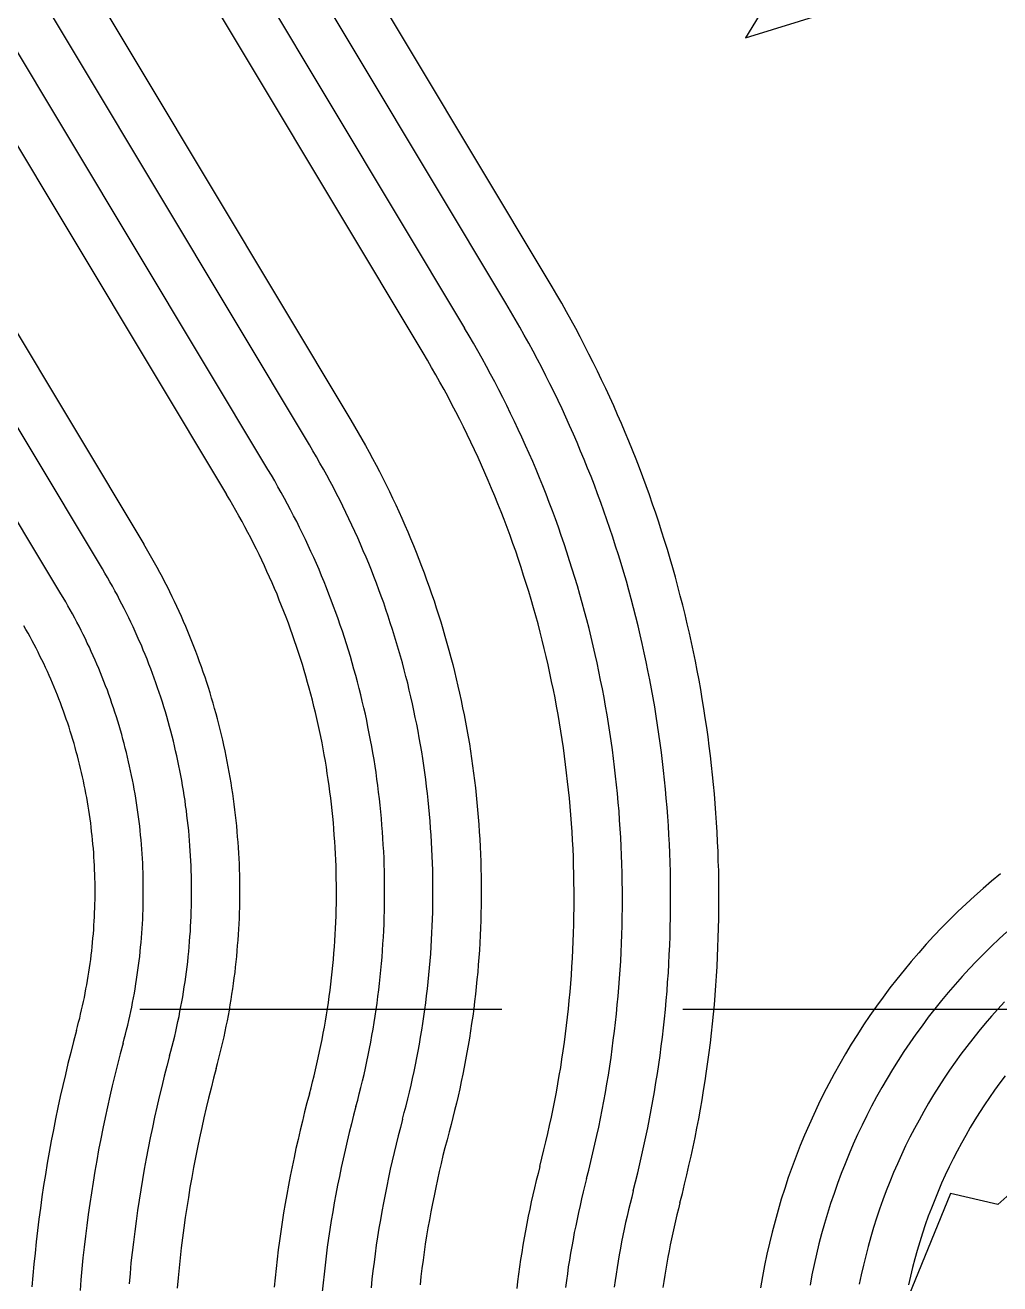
# Model space of a CAD drawing. Header units: inches. Extents: x 2439273 to 2445077, y 7048639 to 7057917.
# Drawn here: x 2442925.3 to 2443006, y 7055137.1 to 7055241.4 of the extents above; entities that cross this region are included whole.
import ezdxf

# ---------------------------------------------------------------- set-up
doc = ezdxf.new("R2010")
doc.units = ezdxf.units.IN
doc.header["$LTSCALE"] = 300
doc.header["$MEASUREMENT"] = 0
for name, pattern in [('DASHED', [0.29, 0.25, -0.04]), ('DASHEDX2', [0.165, 0.125, -0.04]), ('HIDDEN', [0.375, 0.25, -0.125])]:
    doc.linetypes.add(name, pattern=pattern)
for name, color, linetype in [('EC', 43, 'DASHEDX2'), ('GRID', 254, 'HIDDEN'), ('PC', 43, 'DASHEDX2')]:
    doc.layers.add(name, color=color, linetype=linetype)

msp = doc.modelspace()

# ---------------------------------------------------------------- linework, layer by layer
at = {"layer": 'EC', "color": 43, "linetype": 'DASHED', "flags": 128}
for points in [[(2442881.96, 7055573.21), (2442879.1, 7055531.43), (2442927.59, 7055455.25), (2442934.38, 7055434.1), (2442941.96, 7055423.03), (2442996.24, 7055347.46), (2443030.13, 7055325.05), (2443009.32, 7055280.28), (2442984.94, 7055240.37), (2443015.54, 7055249.83), (2443019.33, 7055229.64), (2443061.22, 7055172.89)], [(2443056.29, 7055165.86), (2443064.04, 7055150.15), (2443043.37, 7055132.78), (2443036.84, 7055130.33), (2443031.52, 7055127.82), (2443024.53, 7055129.62), (2443021.85, 7055134.61), (2443024.92, 7055143.83), (2443033.16, 7055142.03), (2443027.33, 7055167.51), (2443016.59, 7055153.49), (2443013.05, 7055150.11), (2443005.85, 7055143.67), (2443001.94, 7055144.57), (2442992.97, 7055122.7), (2442995.96, 7055089.49), (2443001.48, 7055083.84), (2443012, 7055052), (2443032.83, 7055030.65), (2443040.99, 7055013.68), (2443033.76, 7054941.31), (2443005.13, 7054922.14), (2443023.05, 7054903.21), (2442991.27, 7054863.26)]]:
    msp.add_lwpolyline(points, dxfattribs=at)
at = {"layer": 'GRID', "linetype": 'HIDDEN', "ltscale": 0.4}
msp.add_line((2439424.76, 7055159.84), (2444925.44, 7055159.84), dxfattribs=at)
at = {"layer": 'PC', "color": 24, "linetype": 'Continuous', "flags": 128}
for points in [[(2442968.52, 7055220.42), (2442761.2, 7055566.32)], [(2442965.09, 7055218.36), (2442757.77, 7055564.26)], [(2442754.34, 7055562.21), (2442961.66, 7055216.3)], [(2442958.22, 7055214.25), (2442750.91, 7055560.15)], [(2442744.05, 7055556.04), (2442952.23, 7055208.68), (2442952.54, 7055208.16), (2442952.85, 7055207.63), (2442953.16, 7055207.1), (2442953.46, 7055206.56), (2442953.75, 7055206.03), (2442954.04, 7055205.49), (2442954.33, 7055204.95), (2442954.61, 7055204.41), (2442954.89, 7055203.86), (2442955.16, 7055203.31), (2442955.43, 7055202.76), (2442955.7, 7055202.21), (2442955.96, 7055201.66), (2442956.21, 7055201.1), (2442956.46, 7055200.54), (2442956.71, 7055199.98), (2442956.95, 7055199.42), (2442957.19, 7055198.86), (2442957.42, 7055198.29), (2442957.65, 7055197.72), (2442957.88, 7055197.16), (2442958.1, 7055196.58), (2442958.31, 7055196.01), (2442958.52, 7055195.44), (2442958.73, 7055194.86), (2442958.93, 7055194.28), (2442959.13, 7055193.7), (2442959.32, 7055193.12), (2442959.5, 7055192.54), (2442959.69, 7055191.95), (2442959.86, 7055191.37), (2442960.04, 7055190.78), (2442960.2, 7055190.19), (2442960.37, 7055189.6), (2442960.53, 7055189.01), (2442960.68, 7055188.42), (2442960.83, 7055187.83), (2442960.97, 7055187.23), (2442961.11, 7055186.63), (2442961.25, 7055186.04), (2442961.38, 7055185.44), (2442961.5, 7055184.84), (2442961.62, 7055184.24), (2442961.74, 7055183.64), (2442961.85, 7055183.04), (2442961.95, 7055182.43), (2442962.06, 7055181.83), (2442962.15, 7055181.23), (2442962.24, 7055180.62), (2442962.33, 7055180.02), (2442962.41, 7055179.41), (2442962.49, 7055178.8), (2442962.56, 7055178.19), (2442962.62, 7055177.59), (2442962.69, 7055176.98), (2442962.74, 7055176.37), (2442962.79, 7055175.76), (2442962.84, 7055175.15), (2442962.88, 7055174.54), (2442962.92, 7055173.93), (2442962.95, 7055173.31), (2442962.98, 7055172.7), (2442963, 7055172.09), (2442963.02, 7055171.48), (2442963.03, 7055170.87), (2442963.04, 7055170.26), (2442963.04, 7055169.64), (2442963.04, 7055169.03), (2442963.03, 7055168.42), (2442963.02, 7055167.81), (2442963.01, 7055167.2), (2442962.98, 7055166.59), (2442962.96, 7055165.97), (2442962.92, 7055165.36), (2442962.89, 7055164.75), (2442962.85, 7055164.14), (2442962.8, 7055163.53), (2442962.75, 7055162.92), (2442962.69, 7055162.31), (2442962.63, 7055161.7), (2442962.56, 7055161.09), (2442962.49, 7055160.49), (2442962.42, 7055159.88), (2442962.34, 7055159.27), (2442962.25, 7055158.67), (2442962.16, 7055158.06), (2442962.07, 7055157.46), (2442961.96, 7055156.85), (2442961.86, 7055156.25), (2442961.75, 7055155.65), (2442961.63, 7055155.05), (2442961.51, 7055154.45), (2442961.39, 7055153.85), (2442961.26, 7055153.25), (2442961.13, 7055152.65), (2442960.99, 7055152.06), (2442960.84, 7055151.46), (2442960.7, 7055150.87), (2442960.54, 7055150.28), (2442960.38, 7055149.68), (2442960.21, 7055149.03), (2442960.04, 7055148.37), (2442959.87, 7055147.71), (2442959.71, 7055147.05), (2442959.56, 7055146.39), (2442959.41, 7055145.72), (2442959.27, 7055145.06), (2442959.13, 7055144.39), (2442959, 7055143.73), (2442958.87, 7055143.06), (2442958.75, 7055142.39), (2442958.63, 7055141.72), (2442958.52, 7055141.05), (2442958.41, 7055140.38), (2442958.31, 7055139.71), (2442958.22, 7055139.04), (2442958.13, 7055138.36), (2442958.05, 7055137.69), (2442957.97, 7055137.01)], [(2442948.8, 7055206.63), (2442740.62, 7055553.98)], [(2442945.37, 7055204.57), (2442737.19, 7055551.93)], [(2442733.75, 7055549.87), (2442941.94, 7055202.51)], [(2442726.89, 7055545.76), (2442935.08, 7055198.4)], [(2442931.65, 7055196.35), (2442723.46, 7055543.7)], [(2442928.22, 7055194.29), (2442720.03, 7055541.64)], [(2442979.51, 7055143.79), (2442979.71, 7055144.56), (2442979.9, 7055145.34), (2442980.09, 7055146.11), (2442980.26, 7055146.88), (2442980.44, 7055147.66), (2442980.6, 7055148.44), (2442980.76, 7055149.21), (2442980.92, 7055149.99), (2442981.07, 7055150.77), (2442981.21, 7055151.56), (2442981.34, 7055152.34), (2442981.47, 7055153.12), (2442981.6, 7055153.91), (2442981.71, 7055154.7), (2442981.82, 7055155.48), (2442981.93, 7055156.27), (2442982.03, 7055157.06), (2442982.12, 7055157.85), (2442982.2, 7055158.64), (2442982.28, 7055159.43), (2442982.36, 7055160.22), (2442982.42, 7055161.01), (2442982.48, 7055161.81), (2442982.54, 7055162.6), (2442982.59, 7055163.39), (2442982.63, 7055164.19), (2442982.66, 7055164.98), (2442982.69, 7055165.77), (2442982.71, 7055166.57), (2442982.73, 7055167.36), (2442982.74, 7055168.16), (2442982.74, 7055168.95), (2442982.74, 7055169.75), (2442982.73, 7055170.54), (2442982.72, 7055171.34), (2442982.69, 7055172.13), (2442982.67, 7055172.93), (2442982.63, 7055173.72), (2442982.59, 7055174.51), (2442982.54, 7055175.31), (2442982.49, 7055176.1), (2442982.43, 7055176.89), (2442982.37, 7055177.69), (2442982.29, 7055178.48), (2442982.22, 7055179.27), (2442982.13, 7055180.06), (2442982.04, 7055180.85), (2442981.94, 7055181.64), (2442981.84, 7055182.42), (2442981.73, 7055183.21), (2442981.61, 7055184), (2442981.49, 7055184.78), (2442981.36, 7055185.57), (2442981.23, 7055186.35), (2442981.09, 7055187.13), (2442980.94, 7055187.91), (2442980.79, 7055188.69), (2442980.63, 7055189.47), (2442980.46, 7055190.25), (2442980.29, 7055191.03), (2442980.11, 7055191.8), (2442979.93, 7055192.57), (2442979.74, 7055193.35), (2442979.54, 7055194.12), (2442979.34, 7055194.88), (2442979.13, 7055195.65), (2442978.91, 7055196.42), (2442978.69, 7055197.18), (2442978.47, 7055197.94), (2442978.23, 7055198.7), (2442977.99, 7055199.46), (2442977.75, 7055200.22), (2442977.5, 7055200.97), (2442977.24, 7055201.72), (2442976.98, 7055202.47), (2442976.71, 7055203.22), (2442976.43, 7055203.97), (2442976.15, 7055204.71), (2442975.87, 7055205.45), (2442975.57, 7055206.19), (2442975.28, 7055206.93), (2442974.97, 7055207.66), (2442974.66, 7055208.39), (2442974.34, 7055209.12), (2442974.02, 7055209.85), (2442973.7, 7055210.57), (2442973.36, 7055211.29), (2442973.02, 7055212.01), (2442972.68, 7055212.73), (2442972.33, 7055213.44), (2442971.97, 7055214.15), (2442971.61, 7055214.86), (2442971.24, 7055215.57), (2442970.87, 7055216.27), (2442970.49, 7055216.97), (2442970.11, 7055217.66), (2442969.72, 7055218.36), (2442969.32, 7055219.05), (2442968.92, 7055219.73), (2442968.52, 7055220.42)], [(2442975.64, 7055144.8), (2442975.83, 7055145.54), (2442976.01, 7055146.28), (2442976.19, 7055147.02), (2442976.36, 7055147.77), (2442976.53, 7055148.51), (2442976.69, 7055149.26), (2442976.84, 7055150.01), (2442976.99, 7055150.75), (2442977.13, 7055151.5), (2442977.27, 7055152.25), (2442977.4, 7055153.01), (2442977.52, 7055153.76), (2442977.64, 7055154.51), (2442977.75, 7055155.27), (2442977.86, 7055156.02), (2442977.96, 7055156.78), (2442978.06, 7055157.54), (2442978.14, 7055158.3), (2442978.23, 7055159.05), (2442978.3, 7055159.81), (2442978.37, 7055160.57), (2442978.44, 7055161.33), (2442978.49, 7055162.09), (2442978.55, 7055162.86), (2442978.59, 7055163.62), (2442978.63, 7055164.38), (2442978.67, 7055165.14), (2442978.69, 7055165.9), (2442978.71, 7055166.67), (2442978.73, 7055167.43), (2442978.74, 7055168.19), (2442978.74, 7055168.96), (2442978.74, 7055169.72), (2442978.73, 7055170.48), (2442978.72, 7055171.24), (2442978.7, 7055172.01), (2442978.67, 7055172.77), (2442978.64, 7055173.53), (2442978.6, 7055174.29), (2442978.55, 7055175.06), (2442978.5, 7055175.82), (2442978.44, 7055176.58), (2442978.38, 7055177.34), (2442978.31, 7055178.1), (2442978.24, 7055178.86), (2442978.16, 7055179.62), (2442978.07, 7055180.37), (2442977.97, 7055181.13), (2442977.88, 7055181.89), (2442977.77, 7055182.64), (2442977.66, 7055183.4), (2442977.54, 7055184.15), (2442977.42, 7055184.91), (2442977.29, 7055185.66), (2442977.15, 7055186.41), (2442977.01, 7055187.16), (2442976.86, 7055187.91), (2442976.71, 7055188.65), (2442976.55, 7055189.4), (2442976.39, 7055190.15), (2442976.22, 7055190.89), (2442976.04, 7055191.63), (2442975.86, 7055192.37), (2442975.67, 7055193.11), (2442975.47, 7055193.85), (2442975.27, 7055194.59), (2442975.07, 7055195.32), (2442974.85, 7055196.05), (2442974.64, 7055196.78), (2442974.41, 7055197.51), (2442974.18, 7055198.24), (2442973.95, 7055198.97), (2442973.71, 7055199.69), (2442973.46, 7055200.41), (2442973.21, 7055201.13), (2442972.95, 7055201.85), (2442972.69, 7055202.57), (2442972.42, 7055203.28), (2442972.14, 7055203.99), (2442971.86, 7055204.7), (2442971.57, 7055205.41), (2442971.28, 7055206.11), (2442970.98, 7055206.82), (2442970.68, 7055207.52), (2442970.37, 7055208.22), (2442970.06, 7055208.91), (2442969.74, 7055209.6), (2442969.41, 7055210.29), (2442969.08, 7055210.98), (2442968.74, 7055211.67), (2442968.4, 7055212.35), (2442968.06, 7055213.03), (2442967.7, 7055213.7), (2442967.35, 7055214.38), (2442966.98, 7055215.05), (2442966.61, 7055215.72), (2442966.24, 7055216.38), (2442965.86, 7055217.04), (2442965.48, 7055217.7), (2442965.09, 7055218.36)], [(2442971.77, 7055145.81), (2442971.95, 7055146.52), (2442972.13, 7055147.23), (2442972.3, 7055147.94), (2442972.46, 7055148.65), (2442972.62, 7055149.37), (2442972.78, 7055150.08), (2442972.92, 7055150.8), (2442973.06, 7055151.51), (2442973.2, 7055152.23), (2442973.33, 7055152.95), (2442973.46, 7055153.67), (2442973.58, 7055154.39), (2442973.69, 7055155.12), (2442973.8, 7055155.84), (2442973.9, 7055156.56), (2442973.99, 7055157.29), (2442974.08, 7055158.02), (2442974.17, 7055158.74), (2442974.25, 7055159.47), (2442974.32, 7055160.2), (2442974.39, 7055160.92), (2442974.45, 7055161.65), (2442974.5, 7055162.38), (2442974.55, 7055163.11), (2442974.6, 7055163.84), (2442974.64, 7055164.57), (2442974.67, 7055165.3), (2442974.7, 7055166.03), (2442974.72, 7055166.76), (2442974.73, 7055167.5), (2442974.74, 7055168.23), (2442974.74, 7055168.96), (2442974.74, 7055169.69), (2442974.73, 7055170.42), (2442974.72, 7055171.15), (2442974.7, 7055171.88), (2442974.67, 7055172.61), (2442974.64, 7055173.34), (2442974.6, 7055174.07), (2442974.56, 7055174.8), (2442974.51, 7055175.53), (2442974.46, 7055176.26), (2442974.4, 7055176.99), (2442974.33, 7055177.72), (2442974.26, 7055178.45), (2442974.18, 7055179.17), (2442974.1, 7055179.9), (2442974.01, 7055180.63), (2442973.91, 7055181.35), (2442973.81, 7055182.08), (2442973.7, 7055182.8), (2442973.59, 7055183.52), (2442973.47, 7055184.24), (2442973.35, 7055184.96), (2442973.22, 7055185.68), (2442973.08, 7055186.4), (2442972.94, 7055187.12), (2442972.8, 7055187.84), (2442972.64, 7055188.55), (2442972.49, 7055189.26), (2442972.32, 7055189.98), (2442972.15, 7055190.69), (2442971.98, 7055191.4), (2442971.8, 7055192.11), (2442971.61, 7055192.81), (2442971.42, 7055193.52), (2442971.22, 7055194.22), (2442971.02, 7055194.93), (2442970.81, 7055195.63), (2442970.59, 7055196.33), (2442970.37, 7055197.02), (2442970.15, 7055197.72), (2442969.92, 7055198.41), (2442969.68, 7055199.11), (2442969.44, 7055199.8), (2442969.19, 7055200.48), (2442968.94, 7055201.17), (2442968.68, 7055201.85), (2442968.42, 7055202.54), (2442968.15, 7055203.22), (2442967.87, 7055203.89), (2442967.59, 7055204.57), (2442967.31, 7055205.24), (2442967.02, 7055205.91), (2442966.72, 7055206.58), (2442966.42, 7055207.25), (2442966.11, 7055207.91), (2442965.8, 7055208.57), (2442965.48, 7055209.23), (2442965.16, 7055209.89), (2442964.83, 7055210.54), (2442964.5, 7055211.19), (2442964.16, 7055211.84), (2442963.82, 7055212.49), (2442963.47, 7055213.13), (2442963.12, 7055213.77), (2442962.76, 7055214.41), (2442962.4, 7055215.04), (2442962.03, 7055215.67), (2442961.66, 7055216.3)], [(2442967.9, 7055146.82), (2442968.07, 7055147.5), (2442968.24, 7055148.18), (2442968.4, 7055148.86), (2442968.56, 7055149.54), (2442968.71, 7055150.22), (2442968.86, 7055150.9), (2442969, 7055151.59), (2442969.14, 7055152.28), (2442969.27, 7055152.96), (2442969.39, 7055153.65), (2442969.51, 7055154.34), (2442969.63, 7055155.03), (2442969.73, 7055155.72), (2442969.84, 7055156.41), (2442969.93, 7055157.11), (2442970.03, 7055157.8), (2442970.11, 7055158.49), (2442970.19, 7055159.19), (2442970.27, 7055159.88), (2442970.34, 7055160.58), (2442970.4, 7055161.28), (2442970.46, 7055161.97), (2442970.51, 7055162.67), (2442970.56, 7055163.37), (2442970.6, 7055164.07), (2442970.64, 7055164.76), (2442970.67, 7055165.46), (2442970.7, 7055166.16), (2442970.72, 7055166.86), (2442970.73, 7055167.56), (2442970.74, 7055168.26), (2442970.74, 7055168.96), (2442970.74, 7055169.66), (2442970.73, 7055170.36), (2442970.72, 7055171.06), (2442970.7, 7055171.76), (2442970.68, 7055172.46), (2442970.65, 7055173.15), (2442970.61, 7055173.85), (2442970.57, 7055174.55), (2442970.52, 7055175.25), (2442970.47, 7055175.95), (2442970.41, 7055176.64), (2442970.35, 7055177.34), (2442970.28, 7055178.04), (2442970.2, 7055178.73), (2442970.12, 7055179.43), (2442970.04, 7055180.12), (2442969.95, 7055180.81), (2442969.85, 7055181.51), (2442969.75, 7055182.2), (2442969.64, 7055182.89), (2442969.53, 7055183.58), (2442969.41, 7055184.27), (2442969.29, 7055184.96), (2442969.16, 7055185.65), (2442969.02, 7055186.33), (2442968.88, 7055187.02), (2442968.73, 7055187.7), (2442968.58, 7055188.38), (2442968.43, 7055189.07), (2442968.26, 7055189.75), (2442968.1, 7055190.43), (2442967.92, 7055191.1), (2442967.75, 7055191.78), (2442967.56, 7055192.45), (2442967.37, 7055193.13), (2442967.18, 7055193.8), (2442966.98, 7055194.47), (2442966.77, 7055195.14), (2442966.56, 7055195.81), (2442966.35, 7055196.47), (2442966.13, 7055197.13), (2442965.9, 7055197.8), (2442965.67, 7055198.46), (2442965.43, 7055199.11), (2442965.19, 7055199.77), (2442964.94, 7055200.43), (2442964.69, 7055201.08), (2442964.43, 7055201.73), (2442964.17, 7055202.38), (2442963.9, 7055203.02), (2442963.63, 7055203.67), (2442963.35, 7055204.31), (2442963.07, 7055204.95), (2442962.78, 7055205.59), (2442962.49, 7055206.22), (2442962.19, 7055206.85), (2442961.89, 7055207.48), (2442961.58, 7055208.11), (2442961.26, 7055208.74), (2442960.95, 7055209.36), (2442960.62, 7055209.98), (2442960.3, 7055210.6), (2442959.96, 7055211.21), (2442959.62, 7055211.82), (2442959.28, 7055212.43), (2442958.93, 7055213.04), (2442958.58, 7055213.65), (2442958.22, 7055214.25)], [(2442956.52, 7055150.73), (2442956.67, 7055151.29), (2442956.82, 7055151.85), (2442956.96, 7055152.42), (2442957.1, 7055152.98), (2442957.23, 7055153.55), (2442957.35, 7055154.11), (2442957.48, 7055154.68), (2442957.6, 7055155.25), (2442957.71, 7055155.81), (2442957.82, 7055156.38), (2442957.92, 7055156.95), (2442958.02, 7055157.52), (2442958.12, 7055158.1), (2442958.21, 7055158.67), (2442958.29, 7055159.24), (2442958.37, 7055159.82), (2442958.45, 7055160.39), (2442958.52, 7055160.97), (2442958.59, 7055161.54), (2442958.65, 7055162.12), (2442958.71, 7055162.7), (2442958.76, 7055163.27), (2442958.81, 7055163.85), (2442958.86, 7055164.43), (2442958.9, 7055165.01), (2442958.93, 7055165.59), (2442958.96, 7055166.17), (2442958.99, 7055166.74), (2442959.01, 7055167.32), (2442959.02, 7055167.9), (2442959.03, 7055168.48), (2442959.04, 7055169.06), (2442959.04, 7055169.64), (2442959.04, 7055170.22), (2442959.03, 7055170.8), (2442959.02, 7055171.38), (2442959.01, 7055171.96), (2442958.98, 7055172.54), (2442958.96, 7055173.12), (2442958.93, 7055173.7), (2442958.89, 7055174.28), (2442958.85, 7055174.86), (2442958.81, 7055175.43), (2442958.76, 7055176.01), (2442958.7, 7055176.59), (2442958.65, 7055177.17), (2442958.58, 7055177.74), (2442958.52, 7055178.32), (2442958.44, 7055178.89), (2442958.37, 7055179.47), (2442958.28, 7055180.04), (2442958.2, 7055180.62), (2442958.11, 7055181.19), (2442958.01, 7055181.76), (2442957.91, 7055182.33), (2442957.81, 7055182.9), (2442957.7, 7055183.47), (2442957.58, 7055184.04), (2442957.47, 7055184.61), (2442957.34, 7055185.17), (2442957.21, 7055185.74), (2442957.08, 7055186.3), (2442956.95, 7055186.87), (2442956.8, 7055187.43), (2442956.66, 7055187.99), (2442956.51, 7055188.55), (2442956.35, 7055189.11), (2442956.19, 7055189.67), (2442956.03, 7055190.22), (2442955.86, 7055190.78), (2442955.69, 7055191.33), (2442955.51, 7055191.88), (2442955.33, 7055192.43), (2442955.15, 7055192.98), (2442954.96, 7055193.53), (2442954.76, 7055194.08), (2442954.56, 7055194.62), (2442954.36, 7055195.16), (2442954.15, 7055195.71), (2442953.94, 7055196.25), (2442953.72, 7055196.78), (2442953.5, 7055197.32), (2442953.27, 7055197.85), (2442953.04, 7055198.39), (2442952.81, 7055198.92), (2442952.57, 7055199.44), (2442952.33, 7055199.97), (2442952.08, 7055200.5), (2442951.83, 7055201.02), (2442951.58, 7055201.54), (2442951.32, 7055202.06), (2442951.06, 7055202.57), (2442950.79, 7055203.09), (2442950.52, 7055203.6), (2442950.24, 7055204.11), (2442949.96, 7055204.62), (2442949.68, 7055205.12), (2442949.39, 7055205.63), (2442949.1, 7055206.13), (2442948.8, 7055206.63)], [(2442952.66, 7055151.78), (2442952.81, 7055152.31), (2442952.94, 7055152.84), (2442953.08, 7055153.37), (2442953.2, 7055153.9), (2442953.33, 7055154.44), (2442953.45, 7055154.97), (2442953.56, 7055155.51), (2442953.68, 7055156.04), (2442953.78, 7055156.58), (2442953.89, 7055157.12), (2442953.98, 7055157.66), (2442954.08, 7055158.2), (2442954.17, 7055158.74), (2442954.25, 7055159.28), (2442954.33, 7055159.82), (2442954.41, 7055160.36), (2442954.48, 7055160.9), (2442954.55, 7055161.45), (2442954.62, 7055161.99), (2442954.67, 7055162.54), (2442954.73, 7055163.08), (2442954.78, 7055163.63), (2442954.83, 7055164.17), (2442954.87, 7055164.72), (2442954.9, 7055165.26), (2442954.94, 7055165.81), (2442954.97, 7055166.36), (2442954.99, 7055166.9), (2442955.01, 7055167.45), (2442955.02, 7055168), (2442955.04, 7055168.55), (2442955.04, 7055169.09), (2442955.04, 7055169.64), (2442955.04, 7055170.19), (2442955.03, 7055170.74), (2442955.02, 7055171.28), (2442955.01, 7055171.83), (2442954.99, 7055172.38), (2442954.96, 7055172.93), (2442954.93, 7055173.47), (2442954.9, 7055174.02), (2442954.86, 7055174.56), (2442954.82, 7055175.11), (2442954.77, 7055175.66), (2442954.72, 7055176.2), (2442954.67, 7055176.75), (2442954.61, 7055177.29), (2442954.54, 7055177.83), (2442954.48, 7055178.38), (2442954.4, 7055178.92), (2442954.33, 7055179.46), (2442954.25, 7055180), (2442954.16, 7055180.55), (2442954.07, 7055181.09), (2442953.97, 7055181.62), (2442953.88, 7055182.16), (2442953.77, 7055182.7), (2442953.66, 7055183.24), (2442953.55, 7055183.77), (2442953.44, 7055184.31), (2442953.32, 7055184.84), (2442953.19, 7055185.38), (2442953.06, 7055185.91), (2442952.93, 7055186.44), (2442952.79, 7055186.97), (2442952.65, 7055187.5), (2442952.5, 7055188.03), (2442952.35, 7055188.55), (2442952.2, 7055189.08), (2442952.04, 7055189.6), (2442951.88, 7055190.12), (2442951.71, 7055190.65), (2442951.54, 7055191.17), (2442951.36, 7055191.68), (2442951.18, 7055192.2), (2442951, 7055192.72), (2442950.81, 7055193.23), (2442950.62, 7055193.74), (2442950.42, 7055194.26), (2442950.22, 7055194.77), (2442950.02, 7055195.27), (2442949.81, 7055195.78), (2442949.6, 7055196.28), (2442949.38, 7055196.79), (2442949.16, 7055197.29), (2442948.93, 7055197.79), (2442948.7, 7055198.28), (2442948.47, 7055198.78), (2442948.23, 7055199.27), (2442947.99, 7055199.77), (2442947.75, 7055200.26), (2442947.5, 7055200.74), (2442947.25, 7055201.23), (2442946.99, 7055201.71), (2442946.73, 7055202.19), (2442946.47, 7055202.67), (2442946.2, 7055203.15), (2442945.93, 7055203.63), (2442945.65, 7055204.1), (2442945.37, 7055204.57)], [(2442948.8, 7055152.83), (2442948.94, 7055153.33), (2442949.07, 7055153.83), (2442949.19, 7055154.33), (2442949.31, 7055154.83), (2442949.43, 7055155.33), (2442949.54, 7055155.83), (2442949.65, 7055156.34), (2442949.76, 7055156.84), (2442949.86, 7055157.35), (2442949.95, 7055157.85), (2442950.05, 7055158.36), (2442950.14, 7055158.87), (2442950.22, 7055159.38), (2442950.3, 7055159.89), (2442950.38, 7055160.4), (2442950.45, 7055160.91), (2442950.52, 7055161.42), (2442950.58, 7055161.93), (2442950.64, 7055162.44), (2442950.7, 7055162.95), (2442950.75, 7055163.46), (2442950.8, 7055163.98), (2442950.84, 7055164.49), (2442950.88, 7055165.01), (2442950.91, 7055165.52), (2442950.94, 7055166.03), (2442950.97, 7055166.55), (2442950.99, 7055167.06), (2442951.01, 7055167.58), (2442951.03, 7055168.09), (2442951.04, 7055168.61), (2442951.04, 7055169.12), (2442951.04, 7055169.64), (2442951.04, 7055170.15), (2442951.03, 7055170.67), (2442951.02, 7055171.19), (2442951.01, 7055171.7), (2442950.99, 7055172.22), (2442950.97, 7055172.73), (2442950.94, 7055173.25), (2442950.91, 7055173.76), (2442950.87, 7055174.27), (2442950.83, 7055174.79), (2442950.79, 7055175.3), (2442950.74, 7055175.81), (2442950.69, 7055176.33), (2442950.63, 7055176.84), (2442950.57, 7055177.35), (2442950.51, 7055177.86), (2442950.44, 7055178.37), (2442950.37, 7055178.88), (2442950.29, 7055179.39), (2442950.21, 7055179.9), (2442950.13, 7055180.41), (2442950.04, 7055180.92), (2442949.94, 7055181.42), (2442949.85, 7055181.93), (2442949.75, 7055182.44), (2442949.64, 7055182.94), (2442949.53, 7055183.44), (2442949.42, 7055183.95), (2442949.3, 7055184.45), (2442949.18, 7055184.95), (2442949.05, 7055185.45), (2442948.92, 7055185.95), (2442948.79, 7055186.45), (2442948.65, 7055186.94), (2442948.51, 7055187.44), (2442948.37, 7055187.93), (2442948.22, 7055188.43), (2442948.06, 7055188.92), (2442947.91, 7055189.41), (2442947.74, 7055189.9), (2442947.58, 7055190.39), (2442947.41, 7055190.87), (2442947.24, 7055191.36), (2442947.06, 7055191.84), (2442946.88, 7055192.33), (2442946.69, 7055192.81), (2442946.5, 7055193.29), (2442946.31, 7055193.76), (2442946.12, 7055194.24), (2442945.92, 7055194.72), (2442945.71, 7055195.19), (2442945.5, 7055195.66), (2442945.29, 7055196.13), (2442945.08, 7055196.6), (2442944.86, 7055197.06), (2442944.63, 7055197.53), (2442944.41, 7055197.99), (2442944.18, 7055198.45), (2442943.94, 7055198.91), (2442943.71, 7055199.37), (2442943.46, 7055199.82), (2442943.22, 7055200.28), (2442942.97, 7055200.73), (2442942.72, 7055201.18), (2442942.46, 7055201.63), (2442942.2, 7055202.07), (2442941.94, 7055202.51)], [(2442941.08, 7055154.93), (2442941.2, 7055155.36), (2442941.31, 7055155.8), (2442941.42, 7055156.24), (2442941.53, 7055156.68), (2442941.63, 7055157.12), (2442941.73, 7055157.56), (2442941.83, 7055158), (2442941.92, 7055158.44), (2442942.01, 7055158.88), (2442942.09, 7055159.32), (2442942.17, 7055159.77), (2442942.25, 7055160.21), (2442942.32, 7055160.66), (2442942.39, 7055161.1), (2442942.46, 7055161.55), (2442942.52, 7055161.99), (2442942.58, 7055162.44), (2442942.64, 7055162.89), (2442942.69, 7055163.34), (2442942.74, 7055163.78), (2442942.78, 7055164.23), (2442942.83, 7055164.68), (2442942.86, 7055165.13), (2442942.9, 7055165.58), (2442942.93, 7055166.03), (2442942.96, 7055166.48), (2442942.98, 7055166.93), (2442943, 7055167.38), (2442943.02, 7055167.83), (2442943.03, 7055168.28), (2442943.04, 7055168.73), (2442943.04, 7055169.19), (2442943.04, 7055169.64), (2442943.04, 7055170.09), (2442943.04, 7055170.54), (2442943.03, 7055170.99), (2442943.01, 7055171.44), (2442943, 7055171.89), (2442942.98, 7055172.34), (2442942.95, 7055172.79), (2442942.93, 7055173.24), (2442942.9, 7055173.69), (2442942.86, 7055174.14), (2442942.82, 7055174.59), (2442942.78, 7055175.04), (2442942.73, 7055175.49), (2442942.69, 7055175.94), (2442942.63, 7055176.38), (2442942.58, 7055176.83), (2442942.52, 7055177.28), (2442942.45, 7055177.72), (2442942.39, 7055178.17), (2442942.32, 7055178.62), (2442942.24, 7055179.06), (2442942.16, 7055179.5), (2442942.08, 7055179.95), (2442942, 7055180.39), (2442941.91, 7055180.83), (2442941.82, 7055181.27), (2442941.72, 7055181.72), (2442941.62, 7055182.16), (2442941.52, 7055182.59), (2442941.41, 7055183.03), (2442941.3, 7055183.47), (2442941.19, 7055183.91), (2442941.07, 7055184.34), (2442940.95, 7055184.78), (2442940.83, 7055185.21), (2442940.7, 7055185.64), (2442940.57, 7055186.07), (2442940.44, 7055186.51), (2442940.3, 7055186.93), (2442940.16, 7055187.36), (2442940.01, 7055187.79), (2442939.86, 7055188.22), (2442939.71, 7055188.64), (2442939.56, 7055189.06), (2442939.4, 7055189.49), (2442939.24, 7055189.91), (2442939.07, 7055190.33), (2442938.9, 7055190.75), (2442938.73, 7055191.16), (2442938.56, 7055191.58), (2442938.38, 7055191.99), (2442938.2, 7055192.4), (2442938.01, 7055192.82), (2442937.82, 7055193.23), (2442937.63, 7055193.63), (2442937.44, 7055194.04), (2442937.24, 7055194.44), (2442937.04, 7055194.85), (2442936.83, 7055195.25), (2442936.62, 7055195.65), (2442936.41, 7055196.05), (2442936.2, 7055196.45), (2442935.98, 7055196.84), (2442935.76, 7055197.23), (2442935.53, 7055197.62), (2442935.31, 7055198.01), (2442935.08, 7055198.4)], [(2442937.22, 7055155.98), (2442937.33, 7055156.38), (2442937.44, 7055156.79), (2442937.54, 7055157.19), (2442937.64, 7055157.6), (2442937.73, 7055158.01), (2442937.82, 7055158.42), (2442937.91, 7055158.83), (2442938, 7055159.24), (2442938.08, 7055159.65), (2442938.16, 7055160.06), (2442938.23, 7055160.47), (2442938.31, 7055160.88), (2442938.37, 7055161.3), (2442938.44, 7055161.71), (2442938.5, 7055162.12), (2442938.56, 7055162.54), (2442938.62, 7055162.95), (2442938.67, 7055163.37), (2442938.72, 7055163.78), (2442938.76, 7055164.2), (2442938.8, 7055164.62), (2442938.84, 7055165.03), (2442938.88, 7055165.45), (2442938.91, 7055165.87), (2442938.94, 7055166.29), (2442938.96, 7055166.7), (2442938.98, 7055167.12), (2442939, 7055167.54), (2442939.02, 7055167.96), (2442939.03, 7055168.38), (2442939.04, 7055168.8), (2442939.04, 7055169.22), (2442939.04, 7055169.63), (2442939.04, 7055170.05), (2442939.04, 7055170.47), (2442939.03, 7055170.89), (2442939.02, 7055171.31), (2442939, 7055171.73), (2442938.98, 7055172.15), (2442938.96, 7055172.56), (2442938.93, 7055172.98), (2442938.91, 7055173.4), (2442938.87, 7055173.82), (2442938.84, 7055174.23), (2442938.8, 7055174.65), (2442938.76, 7055175.07), (2442938.71, 7055175.48), (2442938.66, 7055175.9), (2442938.61, 7055176.32), (2442938.55, 7055176.73), (2442938.5, 7055177.15), (2442938.43, 7055177.56), (2442938.37, 7055177.97), (2442938.3, 7055178.39), (2442938.23, 7055178.8), (2442938.15, 7055179.21), (2442938.07, 7055179.62), (2442937.99, 7055180.03), (2442937.9, 7055180.44), (2442937.81, 7055180.85), (2442937.72, 7055181.26), (2442937.63, 7055181.67), (2442937.53, 7055182.07), (2442937.43, 7055182.48), (2442937.32, 7055182.89), (2442937.21, 7055183.29), (2442937.1, 7055183.69), (2442936.99, 7055184.1), (2442936.87, 7055184.5), (2442936.75, 7055184.9), (2442936.62, 7055185.3), (2442936.49, 7055185.7), (2442936.36, 7055186.09), (2442936.23, 7055186.49), (2442936.09, 7055186.89), (2442935.95, 7055187.28), (2442935.81, 7055187.67), (2442935.66, 7055188.07), (2442935.51, 7055188.46), (2442935.36, 7055188.85), (2442935.2, 7055189.24), (2442935.04, 7055189.62), (2442934.88, 7055190.01), (2442934.71, 7055190.39), (2442934.54, 7055190.78), (2442934.37, 7055191.16), (2442934.2, 7055191.54), (2442934.02, 7055191.92), (2442933.84, 7055192.3), (2442933.65, 7055192.67), (2442933.46, 7055193.05), (2442933.27, 7055193.42), (2442933.08, 7055193.79), (2442932.89, 7055194.16), (2442932.69, 7055194.53), (2442932.48, 7055194.9), (2442932.28, 7055195.26), (2442932.07, 7055195.62), (2442931.86, 7055195.99), (2442931.65, 7055196.35)], [(2442933.36, 7055157.03), (2442933.46, 7055157.4), (2442933.56, 7055157.77), (2442933.65, 7055158.15), (2442933.75, 7055158.52), (2442933.83, 7055158.9), (2442933.92, 7055159.28), (2442934, 7055159.66), (2442934.08, 7055160.03), (2442934.15, 7055160.41), (2442934.23, 7055160.79), (2442934.3, 7055161.17), (2442934.36, 7055161.55), (2442934.43, 7055161.94), (2442934.49, 7055162.32), (2442934.54, 7055162.7), (2442934.6, 7055163.08), (2442934.65, 7055163.47), (2442934.7, 7055163.85), (2442934.74, 7055164.23), (2442934.78, 7055164.62), (2442934.82, 7055165), (2442934.86, 7055165.39), (2442934.89, 7055165.77), (2442934.92, 7055166.16), (2442934.95, 7055166.54), (2442934.97, 7055166.93), (2442934.99, 7055167.31), (2442935.01, 7055167.7), (2442935.02, 7055168.09), (2442935.03, 7055168.47), (2442935.04, 7055168.86), (2442935.04, 7055169.25), (2442935.04, 7055169.63), (2442935.04, 7055170.02), (2442935.04, 7055170.41), (2442935.03, 7055170.79), (2442935.02, 7055171.18), (2442935, 7055171.57), (2442934.99, 7055171.95), (2442934.97, 7055172.34), (2442934.94, 7055172.72), (2442934.92, 7055173.11), (2442934.89, 7055173.49), (2442934.85, 7055173.88), (2442934.82, 7055174.26), (2442934.78, 7055174.65), (2442934.74, 7055175.03), (2442934.69, 7055175.42), (2442934.64, 7055175.8), (2442934.59, 7055176.18), (2442934.54, 7055176.57), (2442934.48, 7055176.95), (2442934.42, 7055177.33), (2442934.36, 7055177.71), (2442934.29, 7055178.09), (2442934.22, 7055178.47), (2442934.15, 7055178.85), (2442934.07, 7055179.23), (2442933.99, 7055179.61), (2442933.91, 7055179.99), (2442933.82, 7055180.36), (2442933.74, 7055180.74), (2442933.65, 7055181.12), (2442933.55, 7055181.49), (2442933.45, 7055181.86), (2442933.35, 7055182.24), (2442933.25, 7055182.61), (2442933.14, 7055182.98), (2442933.04, 7055183.35), (2442932.92, 7055183.72), (2442932.81, 7055184.09), (2442932.69, 7055184.46), (2442932.57, 7055184.83), (2442932.44, 7055185.19), (2442932.32, 7055185.56), (2442932.19, 7055185.92), (2442932.06, 7055186.29), (2442931.92, 7055186.65), (2442931.78, 7055187.01), (2442931.64, 7055187.37), (2442931.5, 7055187.73), (2442931.35, 7055188.08), (2442931.2, 7055188.44), (2442931.04, 7055188.79), (2442930.89, 7055189.15), (2442930.73, 7055189.5), (2442930.57, 7055189.85), (2442930.4, 7055190.2), (2442930.24, 7055190.55), (2442930.07, 7055190.9), (2442929.89, 7055191.24), (2442929.72, 7055191.59), (2442929.54, 7055191.93), (2442929.36, 7055192.27), (2442929.18, 7055192.61), (2442928.99, 7055192.95), (2442928.8, 7055193.29), (2442928.61, 7055193.62), (2442928.41, 7055193.96), (2442928.22, 7055194.29)], [(2442929.5, 7055158.08), (2442929.6, 7055158.42), (2442929.68, 7055158.76), (2442929.77, 7055159.1), (2442929.85, 7055159.45), (2442929.93, 7055159.79), (2442930.01, 7055160.14), (2442930.09, 7055160.49), (2442930.16, 7055160.83), (2442930.23, 7055161.18), (2442930.29, 7055161.53), (2442930.36, 7055161.88), (2442930.42, 7055162.23), (2442930.48, 7055162.58), (2442930.53, 7055162.93), (2442930.58, 7055163.28), (2442930.63, 7055163.63), (2442930.68, 7055163.98), (2442930.73, 7055164.33), (2442930.77, 7055164.68), (2442930.8, 7055165.03), (2442930.84, 7055165.39), (2442930.87, 7055165.74), (2442930.9, 7055166.09), (2442930.93, 7055166.45), (2442930.95, 7055166.8), (2442930.97, 7055167.15), (2442930.99, 7055167.51), (2442931.01, 7055167.86), (2442931.02, 7055168.21), (2442931.03, 7055168.57), (2442931.04, 7055168.92), (2442931.04, 7055169.28), (2442931.04, 7055169.63), (2442931.04, 7055169.99), (2442931.04, 7055170.34), (2442931.03, 7055170.69), (2442931.02, 7055171.05), (2442931.01, 7055171.4), (2442930.99, 7055171.76), (2442930.97, 7055172.11), (2442930.95, 7055172.46), (2442930.93, 7055172.82), (2442930.9, 7055173.17), (2442930.87, 7055173.52), (2442930.84, 7055173.88), (2442930.8, 7055174.23), (2442930.76, 7055174.58), (2442930.72, 7055174.93), (2442930.68, 7055175.28), (2442930.63, 7055175.64), (2442930.58, 7055175.99), (2442930.53, 7055176.34), (2442930.47, 7055176.69), (2442930.41, 7055177.04), (2442930.35, 7055177.39), (2442930.29, 7055177.73), (2442930.22, 7055178.08), (2442930.15, 7055178.43), (2442930.08, 7055178.78), (2442930, 7055179.12), (2442929.93, 7055179.47), (2442929.85, 7055179.81), (2442929.76, 7055180.16), (2442929.68, 7055180.5), (2442929.59, 7055180.84), (2442929.49, 7055181.19), (2442929.4, 7055181.53), (2442929.3, 7055181.87), (2442929.2, 7055182.21), (2442929.1, 7055182.55), (2442928.99, 7055182.89), (2442928.89, 7055183.22), (2442928.78, 7055183.56), (2442928.66, 7055183.89), (2442928.55, 7055184.23), (2442928.43, 7055184.56), (2442928.3, 7055184.9), (2442928.18, 7055185.23), (2442928.05, 7055185.56), (2442927.92, 7055185.89), (2442927.79, 7055186.22), (2442927.66, 7055186.54), (2442927.52, 7055186.87), (2442927.38, 7055187.2), (2442927.23, 7055187.52), (2442927.09, 7055187.84), (2442926.94, 7055188.17), (2442926.79, 7055188.49), (2442926.64, 7055188.81), (2442926.48, 7055189.12), (2442926.32, 7055189.44), (2442926.16, 7055189.76), (2442926, 7055190.07), (2442925.83, 7055190.38), (2442925.66, 7055190.7), (2442925.49, 7055191.01), (2442925.32, 7055191.31), (2442925.14, 7055191.62)], [(2443006.07, 7055171.07), (2443005.34, 7055170.47), (2443004.63, 7055169.85), (2443003.92, 7055169.23), (2443003.23, 7055168.59), (2443002.55, 7055167.94), (2443001.87, 7055167.28), (2443001.21, 7055166.61), (2443000.56, 7055165.93), (2442999.92, 7055165.23), (2442999.3, 7055164.53), (2442998.68, 7055163.81), (2442998.08, 7055163.09), (2442997.49, 7055162.35), (2442996.91, 7055161.61), (2442996.35, 7055160.85), (2442995.79, 7055160.09), (2442995.25, 7055159.32), (2442994.73, 7055158.54), (2442994.21, 7055157.75), (2442993.71, 7055156.95), (2442993.23, 7055156.14), (2442992.76, 7055155.32), (2442992.3, 7055154.5), (2442991.85, 7055153.67), (2442991.42, 7055152.83), (2442991, 7055151.98), (2442990.6, 7055151.13), (2442990.21, 7055150.27), (2442989.84, 7055149.41), (2442989.48, 7055148.54), (2442989.14, 7055147.66), (2442988.81, 7055146.77), (2442988.49, 7055145.89), (2442988.2, 7055144.99), (2442987.91, 7055144.09), (2442987.64, 7055143.19), (2442987.39, 7055142.28), (2442987.15, 7055141.37), (2442986.93, 7055140.45), (2442986.72, 7055139.54), (2442986.53, 7055138.61), (2442986.35, 7055137.69), (2442986.19, 7055136.76)], [(2443006.6, 7055166.26), (2443005.96, 7055165.67), (2443005.32, 7055165.06), (2443004.7, 7055164.45), (2443004.09, 7055163.83), (2443003.48, 7055163.19), (2443002.89, 7055162.55), (2443002.31, 7055161.89), (2443001.74, 7055161.23), (2443001.18, 7055160.56), (2443000.63, 7055159.88), (2443000.09, 7055159.18), (2442999.57, 7055158.48), (2442999.05, 7055157.77), (2442998.55, 7055157.06), (2442998.06, 7055156.33), (2442997.59, 7055155.6), (2442997.12, 7055154.85), (2442996.67, 7055154.1), (2442996.23, 7055153.35), (2442995.81, 7055152.58), (2442995.39, 7055151.81), (2442994.99, 7055151.03), (2442994.61, 7055150.25), (2442994.23, 7055149.46), (2442993.87, 7055148.66), (2442993.53, 7055147.85), (2442993.19, 7055147.04), (2442992.87, 7055146.23), (2442992.57, 7055145.41), (2442992.28, 7055144.58), (2442992, 7055143.75), (2442991.73, 7055142.92), (2442991.49, 7055142.08), (2442991.25, 7055141.24), (2442991.03, 7055140.39), (2442990.82, 7055139.54), (2442990.63, 7055138.69), (2442990.45, 7055137.83), (2442990.29, 7055136.97)], [(2443006.4, 7055160.46), (2443005.85, 7055159.86), (2443005.32, 7055159.26), (2443004.79, 7055158.65), (2443004.27, 7055158.03), (2443003.77, 7055157.4), (2443003.27, 7055156.76), (2443002.79, 7055156.11), (2443002.32, 7055155.46), (2443001.85, 7055154.8), (2443001.4, 7055154.12), (2443000.96, 7055153.45), (2443000.53, 7055152.76), (2443000.12, 7055152.07), (2442999.71, 7055151.37), (2442999.32, 7055150.66), (2442998.94, 7055149.95), (2442998.57, 7055149.23), (2442998.21, 7055148.51), (2442997.87, 7055147.78), (2442997.53, 7055147.04), (2442997.21, 7055146.3), (2442996.91, 7055145.55), (2442996.61, 7055144.8), (2442996.33, 7055144.04), (2442996.06, 7055143.28), (2442995.8, 7055142.52), (2442995.56, 7055141.75), (2442995.33, 7055140.97), (2442995.11, 7055140.19), (2442994.91, 7055139.41), (2442994.71, 7055138.63), (2442994.54, 7055137.84), (2442994.37, 7055137.05)], [(2442929.5, 7055158.08), (2442929.26, 7055157.17), (2442929.03, 7055156.26), (2442928.8, 7055155.35), (2442928.58, 7055154.44), (2442928.37, 7055153.52), (2442928.16, 7055152.61), (2442927.96, 7055151.69), (2442927.77, 7055150.77), (2442927.59, 7055149.85), (2442927.41, 7055148.93), (2442927.24, 7055148.01), (2442927.08, 7055147.08), (2442926.93, 7055146.16), (2442926.78, 7055145.23), (2442926.64, 7055144.3), (2442926.51, 7055143.37), (2442926.39, 7055142.44), (2442926.27, 7055141.51), (2442926.17, 7055140.58), (2442926.07, 7055139.64), (2442925.97, 7055138.71), (2442925.89, 7055137.77), (2442925.81, 7055136.84)], [(2442933.36, 7055157.03), (2442933.13, 7055156.15), (2442932.9, 7055155.27), (2442932.68, 7055154.39), (2442932.47, 7055153.51), (2442932.26, 7055152.63), (2442932.07, 7055151.75), (2442931.87, 7055150.86), (2442931.69, 7055149.97), (2442931.51, 7055149.09), (2442931.34, 7055148.2), (2442931.18, 7055147.3), (2442931.03, 7055146.41), (2442930.88, 7055145.52), (2442930.74, 7055144.62), (2442930.6, 7055143.73), (2442930.48, 7055142.83), (2442930.36, 7055141.93), (2442930.25, 7055141.03), (2442930.14, 7055140.13), (2442930.04, 7055139.23), (2442929.95, 7055138.33), (2442929.87, 7055137.43), (2442929.8, 7055136.52)], [(2442937.22, 7055155.98), (2442937, 7055155.13), (2442936.78, 7055154.29), (2442936.57, 7055153.44), (2442936.36, 7055152.59), (2442936.16, 7055151.74), (2442935.97, 7055150.89), (2442935.79, 7055150.03), (2442935.61, 7055149.18), (2442935.44, 7055148.32), (2442935.28, 7055147.46), (2442935.12, 7055146.6), (2442934.97, 7055145.74), (2442934.83, 7055144.88), (2442934.69, 7055144.02), (2442934.56, 7055143.15), (2442934.44, 7055142.29), (2442934.33, 7055141.42), (2442934.22, 7055140.55), (2442934.12, 7055139.69), (2442934.02, 7055138.82), (2442933.94, 7055137.95), (2442933.86, 7055137.08)], [(2442941.08, 7055154.93), (2442940.87, 7055154.12), (2442940.66, 7055153.3), (2442940.45, 7055152.48), (2442940.25, 7055151.67), (2442940.06, 7055150.85), (2442939.88, 7055150.03), (2442939.7, 7055149.2), (2442939.53, 7055148.38), (2442939.37, 7055147.55), (2442939.21, 7055146.73), (2442939.06, 7055145.9), (2442938.91, 7055145.07), (2442938.78, 7055144.24), (2442938.64, 7055143.41), (2442938.52, 7055142.58), (2442938.4, 7055141.74), (2442938.29, 7055140.91), (2442938.19, 7055140.08), (2442938.09, 7055139.24), (2442938, 7055138.4), (2442937.92, 7055137.57), (2442937.84, 7055136.73)], [(2443006.45, 7055154.33), (2443006.01, 7055153.74), (2443005.58, 7055153.14), (2443005.15, 7055152.53), (2443004.74, 7055151.92), (2443004.34, 7055151.3), (2443003.94, 7055150.67), (2443003.56, 7055150.04), (2443003.19, 7055149.39), (2443002.83, 7055148.75), (2443002.48, 7055148.09), (2443002.14, 7055147.44), (2443001.81, 7055146.77), (2443001.5, 7055146.1), (2443001.19, 7055145.43), (2443000.9, 7055144.75), (2443000.62, 7055144.06), (2443000.35, 7055143.37), (2443000.09, 7055142.68), (2442999.84, 7055141.98), (2442999.61, 7055141.28), (2442999.38, 7055140.57), (2442999.17, 7055139.86), (2442998.97, 7055139.15), (2442998.78, 7055138.43), (2442998.61, 7055137.71), (2442998.45, 7055136.99)], [(2442948.8, 7055152.83), (2442948.6, 7055152.08), (2442948.41, 7055151.33), (2442948.22, 7055150.58), (2442948.04, 7055149.82), (2442947.86, 7055149.06), (2442947.69, 7055148.31), (2442947.53, 7055147.55), (2442947.37, 7055146.79), (2442947.22, 7055146.02), (2442947.07, 7055145.26), (2442946.93, 7055144.5), (2442946.8, 7055143.73), (2442946.67, 7055142.97), (2442946.55, 7055142.2), (2442946.44, 7055141.43), (2442946.33, 7055140.66), (2442946.23, 7055139.89), (2442946.13, 7055139.12), (2442946.04, 7055138.35), (2442945.96, 7055137.58), (2442945.88, 7055136.8)], [(2442952.66, 7055151.78), (2442952.47, 7055151.06), (2442952.29, 7055150.34), (2442952.1, 7055149.62), (2442951.93, 7055148.9), (2442951.76, 7055148.17), (2442951.6, 7055147.45), (2442951.44, 7055146.72), (2442951.29, 7055145.99), (2442951.14, 7055145.26), (2442951, 7055144.53), (2442950.87, 7055143.8), (2442950.74, 7055143.06), (2442950.62, 7055142.33), (2442950.51, 7055141.59), (2442950.4, 7055140.86), (2442950.29, 7055140.12), (2442950.19, 7055139.38), (2442950.1, 7055138.64), (2442950.02, 7055137.9), (2442949.94, 7055137.16), (2442949.86, 7055136.42)], [(2442956.52, 7055150.73), (2442956.34, 7055150.05), (2442956.16, 7055149.36), (2442955.99, 7055148.67), (2442955.82, 7055147.97), (2442955.66, 7055147.28), (2442955.5, 7055146.58), (2442955.35, 7055145.89), (2442955.21, 7055145.19), (2442955.07, 7055144.49), (2442954.94, 7055143.79), (2442954.81, 7055143.09), (2442954.69, 7055142.39), (2442954.57, 7055141.69), (2442954.46, 7055140.99), (2442954.35, 7055140.28), (2442954.26, 7055139.58), (2442954.16, 7055138.87), (2442954.07, 7055138.17), (2442953.99, 7055137.46), (2442953.92, 7055136.75)], [(2442967.9, 7055146.82), (2442967.75, 7055146.23), (2442967.6, 7055145.64), (2442967.46, 7055145.05), (2442967.33, 7055144.46), (2442967.19, 7055143.87), (2442967.07, 7055143.27), (2442966.94, 7055142.68), (2442966.83, 7055142.08), (2442966.71, 7055141.49), (2442966.61, 7055140.89), (2442966.5, 7055140.29), (2442966.4, 7055139.69), (2442966.31, 7055139.09), (2442966.22, 7055138.49), (2442966.14, 7055137.89), (2442966.06, 7055137.29), (2442965.98, 7055136.69)], [(2442971.77, 7055145.81), (2442971.63, 7055145.25), (2442971.49, 7055144.7), (2442971.36, 7055144.14), (2442971.23, 7055143.58), (2442971.1, 7055143.01), (2442970.98, 7055142.45), (2442970.87, 7055141.89), (2442970.75, 7055141.33), (2442970.65, 7055140.76), (2442970.54, 7055140.19), (2442970.45, 7055139.63), (2442970.35, 7055139.06), (2442970.26, 7055138.49), (2442970.18, 7055137.92), (2442970.1, 7055137.35), (2442970.03, 7055136.78)], [(2442975.64, 7055144.8), (2442975.51, 7055144.28), (2442975.38, 7055143.75), (2442975.25, 7055143.22), (2442975.13, 7055142.69), (2442975.01, 7055142.16), (2442974.9, 7055141.63), (2442974.79, 7055141.1), (2442974.68, 7055140.57), (2442974.58, 7055140.03), (2442974.48, 7055139.5), (2442974.39, 7055138.96), (2442974.3, 7055138.43), (2442974.22, 7055137.89), (2442974.14, 7055137.35), (2442974.06, 7055136.82)], [(2442979.51, 7055143.79), (2442979.39, 7055143.3), (2442979.26, 7055142.8), (2442979.14, 7055142.31), (2442979.03, 7055141.81), (2442978.92, 7055141.31), (2442978.81, 7055140.81), (2442978.71, 7055140.31), (2442978.61, 7055139.81), (2442978.51, 7055139.3), (2442978.42, 7055138.8), (2442978.34, 7055138.3), (2442978.25, 7055137.79), (2442978.17, 7055137.29), (2442978.1, 7055136.78)]]:
    msp.add_lwpolyline(points, dxfattribs=at)

doc.saveas('drawing.dxf')
